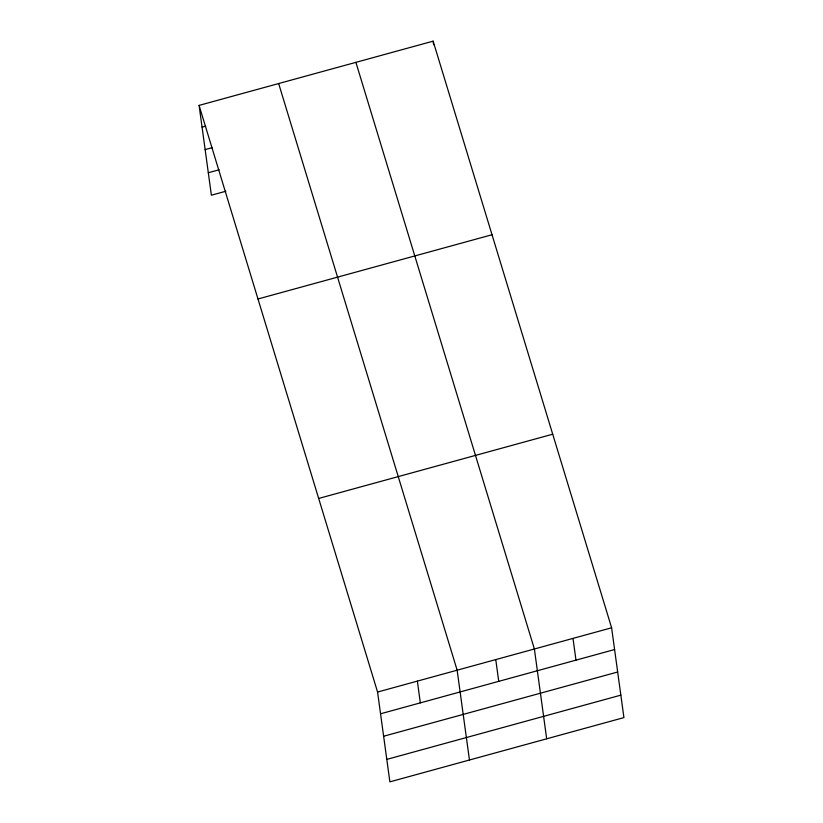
<?xml version="1.0" encoding="UTF-8"?>
<svg xmlns="http://www.w3.org/2000/svg" width="823" height="823" viewBox="0 0 823 823"><rect width="100%" height="100%" fill="white"/><g stroke="black" fill="none" stroke-linecap="round" stroke-linejoin="round"><path stroke-width="1.23" d="M199.084 105.395L433.124 41.15L611.612 627.795L623.916 717.605L389.876 781.85L377.572 692.04L199.084 105.395L211.388 195.205L225.852 191.234M202.057 127.133L205.678 126.145M205.143 149.601L212.375 147.615M208.312 172.737L219.165 169.764M257.98 298.986L492.031 234.74M318.666 498.45L552.717 434.205M377.572 692.04L611.612 627.795M380.545 713.788L614.596 649.542M383.631 736.246L617.672 672M386.8 759.392L620.84 695.147M355.896 62.353L534.384 648.997L546.678 738.807M278.658 83.555L457.146 670.2L469.449 760.01M572.993 638.401L575.977 660.139M433.124 41.15L433.618 44.771M495.765 659.604L498.738 681.341M417.364 681.125L420.337 702.863"/></g></svg>
